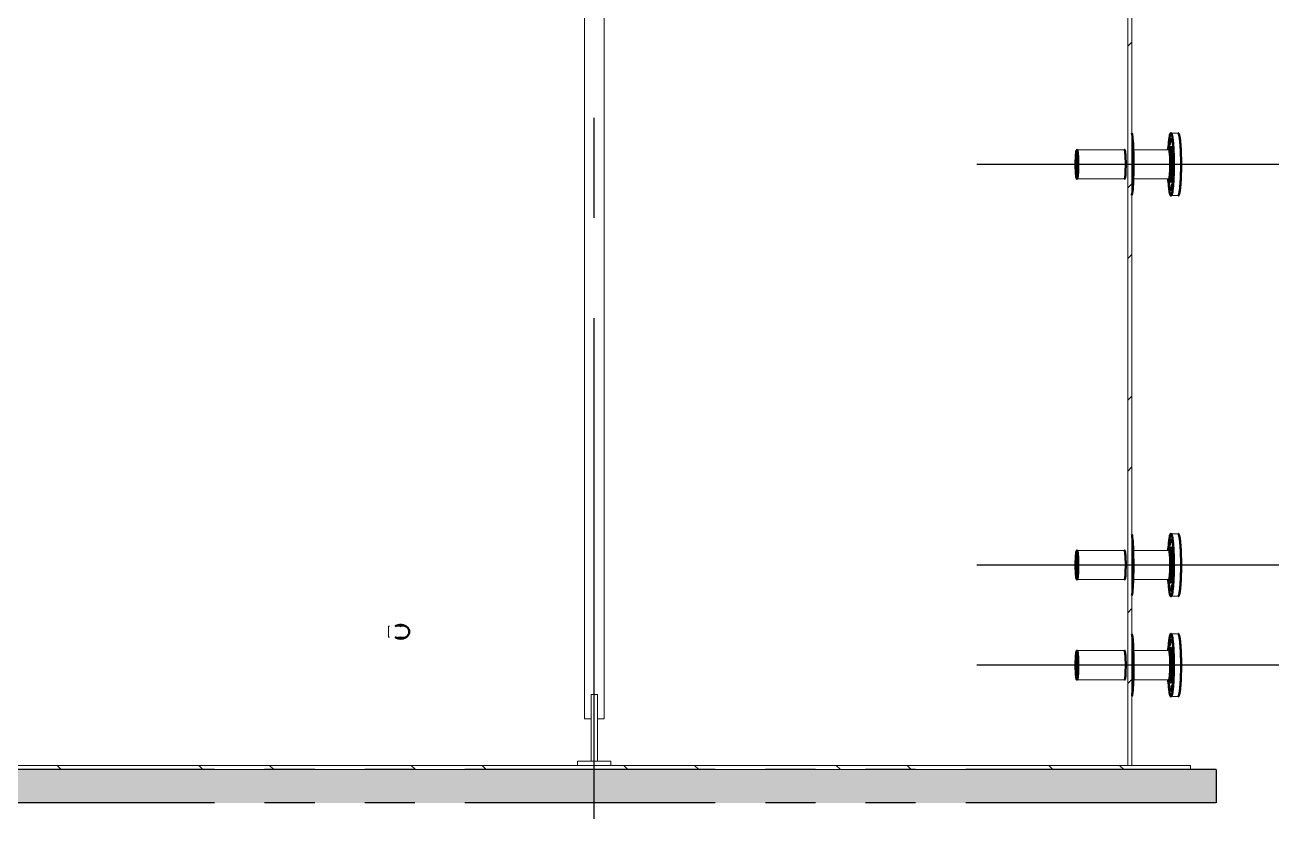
# Model space of a CAD drawing. Header units: inches. Extents: x 0 to 4731, y 0 to 1632.
# Drawn here: x 3932.1 to 4082.3, y 973.7 to 1068.8 of the extents above; entities that cross this region are included whole.
import ezdxf

# ---------------------------------------------------------------- set-up
doc = ezdxf.new("R2010")
doc.units = ezdxf.units.IN
doc.header["$LTSCALE"] = 48
doc.header["$MEASUREMENT"] = 0
doc.linetypes.add('CENTER', pattern=[2, 1.25, -0.25, 0.25, -0.25])
doc.linetypes.add('PHANTOM2', pattern=[1.25, 0.625, -0.125, 0.125, -0.125, 0.125, -0.125])
for name, color, linetype, lineweight in [('AM_0', 7, 'Continuous', 50), ('AM_11', 92, 'PHANTOM2', 25), ('AM_7', 142, 'CENTER', 25), ('Am_8', 1, 'Continuous', 25)]:
    doc.layers.add(name, color=color, linetype=linetype, lineweight=lineweight)

msp = doc.modelspace()

# ---------------------------------------------------------------- hatches: boundary and pattern name
at = {"layer": 'Am_8'}
h = msp.add_hatch(dxfattribs=at)
h.set_pattern_fill('ANSI32', color=256, scale=48, style=0)
h.set_pattern_definition([(45, (3095.74, 106.287), (-12.72792, 12.72792), []), (45, (3104.224, 106.287), (-12.72792, 12.72792), [])])
h.paths.add_polyline_path([(4064.715301, 980.121149), (4064.715301, 1123.621149), (3561.239927, 1123.621149), (3561.239927, 1123.121149), (3560.904505, 1123.121149), (3560.904505, 980.121149), (3561.404901, 980.121149), (3561.404901, 1123.121149), (4064.214905, 1123.121149), (4064.214905, 980.121149)], flags=0)
h = msp.add_hatch(dxfattribs=at)
h.set_pattern_fill('SACNCR', color=256, scale=48, style=0)
h.set_pattern_definition([(45, (3095.739, 106.287), (-3.18198, 3.18198), []), (45, (3098.921, 106.287), (-3.18198, 3.18198), [0, -4.5])])
h.paths.add_polyline_path([(4074.809903, 975.621149), (4074.809903, 979.621149), (3550.809903, 979.621149), (3550.809903, 975.621149)], flags=0)
h = msp.add_hatch(dxfattribs=at)
h.set_pattern_fill('ANSI32', color=256, scale=48, angle=90, style=0)
h.set_pattern_definition([(135, (3095.74, 106.287), (-12.72792, -12.72792), []), (135, (3095.74, 114.772), (-12.72792, -12.72792), [])])
h.paths.add_polyline_path([(3553.899287, 979.621149), (4071.720519, 979.621149), (4071.720519, 980.121149), (3553.899287, 980.121149)], flags=0)

# ---------------------------------------------------------------- linework, layer by layer
at = {"layer": 'AM_0', "lineweight": 18}
for p, q in [((4064.715301, 1123.621149), (4064.715301, 980.121149)), ((3999.122403, 1122.621149), (3999.122403, 985.702079)), ((4001.497403, 985.702079), (4001.497403, 1122.621149)), ((4064.214905, 1123.121149), (4064.214905, 980.121149)), ((4070.268582, 1055.871149), (4069.397252, 1055.871149)), ((4063.832727, 1053.871149), (4058.132203, 1053.871149)), ((4069.180484, 1053.871149), (4064.882421, 1053.871149)), ((4069.397252, 1054.246149), (4069.148301, 1054.246149)), ((4058.132203, 1050.371149), (4063.832727, 1050.371149)), ((4064.882083, 1050.371149), (4069.180484, 1050.371149)), ((4069.148301, 1049.996149), (4069.397252, 1049.996149)), ((4069.397252, 1048.371149), (4070.268582, 1048.371149)), ((4070.268582, 1007.871149), (4069.397252, 1007.871149)), ((4063.832727, 1005.871149), (4058.132203, 1005.871149)), ((4069.180484, 1005.871149), (4064.869349, 1005.871149)), ((4069.397252, 1006.246149), (4069.148301, 1006.246149)), ((4058.132203, 1002.371149), (4063.832727, 1002.371149)), ((4064.869011, 1002.371149), (4069.180484, 1002.371149)), ((4069.148301, 1001.996149), (4069.397252, 1001.996149)), ((4069.397252, 1000.371149), (4070.268582, 1000.371149)), ((3975.769526, 996.778649), (3975.646594, 996.778649)), ((3975.646594, 995.463649), (3975.646594, 996.778649)), ((3977.743177, 996.778649), (3976.763449, 996.778649)), ((3975.646594, 995.463649), (3975.769526, 995.463649)), ((3976.763449, 995.463649), (3977.743478, 995.463649)), ((4070.268582, 995.871149), (4069.397252, 995.871149)), ((4063.832727, 993.871149), (4058.132203, 993.871149)), ((4069.180484, 993.871149), (4064.887472, 993.871149)), ((4069.397252, 994.246149), (4069.148301, 994.246149)), ((4058.132203, 990.371149), (4063.832727, 990.371149)), ((4064.887134, 990.371149), (4069.180484, 990.371149)), ((4069.148301, 989.996149), (4069.397252, 989.996149)), ((4000.684903, 988.621149), (3999.934903, 988.621149)), ((3999.934903, 988.621149), (3999.934903, 980.621149)), ((4000.684903, 988.621149), (4000.684903, 980.621149)), ((4069.397252, 988.371149), (4070.268582, 988.371149)), ((3999.122403, 985.702079), (3999.934903, 985.702079)), ((4000.684903, 985.702079), (4001.497403, 985.702079)), ((4071.720519, 980.121149), (3553.899287, 980.121149)), ((4071.720519, 979.621149), (3553.899287, 979.621149)), ((3998.309903, 980.121149), (3998.309903, 980.621149)), ((4002.309903, 980.621149), (3998.309903, 980.621149)), ((4002.309903, 980.121149), (4002.309903, 980.621149)), ((4064.715301, 980.121149), (4064.214905, 980.121149)), ((4071.720519, 979.621149), (4071.720519, 980.121149))]:
    msp.add_line(p, q, dxfattribs=at)
at = {"layer": 'AM_0', "flags": 128}
for points in [[(4064.715301, 1055.837624), (4064.715519, 1055.836937), (4064.748487, 1055.678029), (4064.778515, 1055.475015), (4064.805473, 1055.229193), (4064.829391, 1054.943497), (4064.85007, 1054.623293), (4064.867528, 1054.271068), (4064.881877, 1053.890668), (4064.893065, 1053.489242), (4064.901149, 1053.070361), (4064.906219, 1052.638207), (4064.908268, 1052.20091), (4064.907307, 1051.762975), (4064.903346, 1051.328173), (4064.896383, 1050.904684), (4064.886334, 1050.496554), (4064.873149, 1050.107572), (4064.856867, 1049.745057), (4064.837353, 1049.412598), (4064.814593, 1049.113205), (4064.78876, 1048.852535), (4064.759821, 1048.63369), (4064.727875, 1048.458013), (4064.715301, 1048.410987)], [(4069.714245, 1053.556212), (4069.705651, 1053.764755), (4069.695909, 1053.967185), (4069.685056, 1054.162746), (4069.673133, 1054.350713), (4069.660184, 1054.530386), (4069.646256, 1054.701096), (4069.631402, 1054.862208), (4069.615677, 1055.013124), (4069.599139, 1055.153281), (4069.581851, 1055.282159), (4069.563875, 1055.399277), (4069.54528, 1055.504201), (4069.526134, 1055.596539), (4069.506509, 1055.675949), (4069.486477, 1055.742135), (4069.466113, 1055.79485), (4069.445493, 1055.833899), (4069.424694, 1055.859136), (4069.403793, 1055.870468), (4069.382867, 1055.867852), (4069.361995, 1055.851298), (4069.341254, 1055.820867), (4069.320721, 1055.776674), (4069.300473, 1055.718882), (4069.280585, 1055.647705), (4069.261131, 1055.56341), (4069.242183, 1055.466309), (4069.223812, 1055.356765), (4069.206087, 1055.235183), (4069.189072, 1055.102017), (4069.172833, 1054.957762), (4069.157427, 1054.802955), (4069.142914, 1054.638171), (4069.129348, 1054.464023), (4069.116778, 1054.28116), (4069.112259, 1054.20932)], [(4069.323909, 1055.036294), (4069.320739, 1055.101127), (4069.316472, 1055.157953), (4069.311272, 1055.204589), (4069.30534, 1055.239243), (4069.298904, 1055.260582), (4069.29221, 1055.267788), (4069.285516, 1055.260582), (4069.27908, 1055.239243), (4069.273148, 1055.204589), (4069.267949, 1055.157953), (4069.263682, 1055.101127), (4069.260511, 1055.036294), (4069.258558, 1054.965947), (4069.257899, 1054.892788), (4069.258558, 1054.819629), (4069.260511, 1054.749282), (4069.263682, 1054.684449), (4069.267949, 1054.627623), (4069.273148, 1054.580987), (4069.27908, 1054.546333), (4069.285516, 1054.524993), (4069.29221, 1054.517788), (4069.298904, 1054.524993), (4069.30534, 1054.546333), (4069.311272, 1054.580987), (4069.316472, 1054.627623), (4069.320739, 1054.684449), (4069.323909, 1054.749282), (4069.325862, 1054.819629), (4069.326521, 1054.892788), (4069.325862, 1054.965947), (4069.323909, 1055.036294)], [(4070.585575, 1053.556212), (4070.57698, 1053.764755), (4070.567239, 1053.967185), (4070.556386, 1054.162746), (4070.544463, 1054.350713), (4070.531513, 1054.530386), (4070.517586, 1054.701096), (4070.502732, 1054.862208), (4070.487007, 1055.013124), (4070.470469, 1055.153281), (4070.45318, 1055.282159), (4070.435205, 1055.399277), (4070.41661, 1055.504201), (4070.397464, 1055.596539), (4070.377839, 1055.675949), (4070.357807, 1055.742135), (4070.337443, 1055.79485), (4070.316823, 1055.833899), (4070.296024, 1055.859136), (4070.275122, 1055.870468), (4070.268582, 1055.871149)], [(4058.292322, 1052.121149), (4058.291677, 1052.278018), (4058.289748, 1052.433624), (4058.286551, 1052.586714), (4058.282112, 1052.736055), (4058.276465, 1052.880446), (4058.269657, 1053.018723), (4058.261742, 1053.149773), (4058.252784, 1053.272542), (4058.242855, 1053.38604), (4058.232035, 1053.489354), (4058.220412, 1053.581652), (4058.208078, 1053.662191), (4058.195134, 1053.730323), (4058.181683, 1053.785498), (4058.167833, 1053.827273), (4058.153697, 1053.855311), (4058.139387, 1053.869387), (4058.12502, 1053.869387), (4058.11071, 1053.855311), (4058.096574, 1053.827273), (4058.082724, 1053.785498), (4058.069273, 1053.730323), (4058.056328, 1053.662191), (4058.043995, 1053.581652), (4058.032371, 1053.489354), (4058.021552, 1053.38604), (4058.011623, 1053.272542), (4058.002665, 1053.149773), (4057.99475, 1053.018723), (4057.987942, 1052.880446), (4057.982295, 1052.736055), (4057.977855, 1052.586714), (4057.974658, 1052.433624), (4057.97273, 1052.278018), (4057.972085, 1052.121149), (4057.97273, 1051.96428), (4057.974658, 1051.808675), (4057.977855, 1051.655585), (4057.982295, 1051.506243), (4057.987942, 1051.361853), (4057.99475, 1051.223576), (4058.002665, 1051.092525), (4058.011623, 1050.969756), (4058.021552, 1050.856258), (4058.032371, 1050.752944), (4058.043995, 1050.660646), (4058.056328, 1050.580107), (4058.069273, 1050.511976), (4058.082724, 1050.4568), (4058.096574, 1050.415025), (4058.11071, 1050.386987), (4058.12502, 1050.372911), (4058.139387, 1050.372911), (4058.153697, 1050.386987), (4058.167833, 1050.415025), (4058.181683, 1050.4568), (4058.195134, 1050.511976), (4058.208078, 1050.580107), (4058.220412, 1050.660646), (4058.232035, 1050.752944), (4058.242855, 1050.856258), (4058.252784, 1050.969756), (4058.261742, 1051.092525), (4058.269657, 1051.223576), (4058.276465, 1051.361853), (4058.282112, 1051.506243), (4058.286551, 1051.655585), (4058.289748, 1051.808675), (4058.291677, 1051.96428), (4058.292322, 1052.121149)], [(4058.272558, 1052.121149), (4058.271923, 1052.266965), (4058.270022, 1052.411461), (4058.266873, 1052.553327), (4058.262505, 1052.691279), (4058.256956, 1052.824069), (4058.250278, 1052.950492), (4058.24253, 1053.069405), (4058.233783, 1053.17973), (4058.224116, 1053.280469), (4058.213617, 1053.370709), (4058.202381, 1053.449632), (4058.190509, 1053.516525), (4058.178109, 1053.570781), (4058.165293, 1053.611908), (4058.152178, 1053.639535), (4058.138882, 1053.653412), (4058.125525, 1053.653412), (4058.112229, 1053.639535), (4058.099113, 1053.611908), (4058.086298, 1053.570781), (4058.073898, 1053.516525), (4058.062026, 1053.449632), (4058.050789, 1053.370709), (4058.04029, 1053.280469), (4058.030624, 1053.17973), (4058.021877, 1053.069405), (4058.014129, 1052.950492), (4058.007451, 1052.824069), (4058.001902, 1052.691279), (4057.997534, 1052.553327), (4057.994385, 1052.411461), (4057.992484, 1052.266965), (4057.991848, 1052.121149), (4057.992484, 1051.975333), (4057.994385, 1051.830838), (4057.997534, 1051.688972), (4058.001902, 1051.551019), (4058.007451, 1051.41823), (4058.014129, 1051.291806), (4058.021877, 1051.172893), (4058.030624, 1051.062568), (4058.04029, 1050.961829), (4058.050789, 1050.87159), (4058.062026, 1050.792666), (4058.073898, 1050.725774), (4058.086298, 1050.671518), (4058.099113, 1050.63039), (4058.112229, 1050.602763), (4058.125525, 1050.588887), (4058.138882, 1050.588887), (4058.152178, 1050.602763), (4058.165293, 1050.63039), (4058.178109, 1050.671518), (4058.190509, 1050.725774), (4058.202381, 1050.792666), (4058.213617, 1050.87159), (4058.224116, 1050.961829), (4058.233783, 1051.062568), (4058.24253, 1051.172893), (4058.250278, 1051.291806), (4058.256956, 1051.41823), (4058.262505, 1051.551019), (4058.266873, 1051.688972), (4058.270022, 1051.830838), (4058.271923, 1051.975333), (4058.272558, 1052.121149)], [(4063.832715, 1053.869677), (4063.834383, 1053.871051), (4063.860173, 1053.84293), (4063.884513, 1053.766285), (4063.906773, 1053.642622), (4063.926494, 1053.47608), (4063.943246, 1053.27079), (4063.956776, 1053.033093), (4063.966826, 1052.769317), (4063.973301, 1052.487264), (4063.975473, 1052.305225), (4063.9762, 1052.121149)], [(4069.32793, 1052.934352), (4069.321361, 1053.08969), (4069.313669, 1053.238747), (4069.304904, 1053.380556), (4069.295124, 1053.514198), (4069.284392, 1053.638805), (4069.272777, 1053.753569), (4069.260355, 1053.857747), (4069.247206, 1053.950662), (4069.233416, 1054.031711), (4069.219074, 1054.100371), (4069.204272, 1054.156194), (4069.189108, 1054.198819), (4069.173679, 1054.22797), (4069.158086, 1054.243457), (4069.142429, 1054.24518), (4069.12681, 1054.233128), (4069.11133, 1054.207379), (4069.096091, 1054.1681), (4069.081189, 1054.115545), (4069.066724, 1054.050057), (4069.052787, 1053.972058), (4069.039469, 1053.882056), (4069.038006, 1053.871149)], [(4069.112259, 1050.032979), (4069.115279, 1049.984575), (4069.127721, 1049.80067), (4069.141166, 1049.625397), (4069.155563, 1049.459408), (4069.17086, 1049.303322), (4069.186999, 1049.157717), (4069.20392, 1049.023137), (4069.22156, 1048.900082), (4069.239854, 1048.78901), (4069.258733, 1048.690333), (4069.278128, 1048.604419), (4069.297966, 1048.531587), (4069.318173, 1048.472109), (4069.338674, 1048.426205), (4069.359393, 1048.394047), (4069.380253, 1048.375754), (4069.401177, 1048.371395), (4069.422085, 1048.380984), (4069.442902, 1048.404487), (4069.463548, 1048.441816), (4069.483948, 1048.492833), (4069.504026, 1048.557348), (4069.523706, 1048.635119), (4069.542915, 1048.72586), (4069.561583, 1048.82923), (4069.57964, 1048.944847), (4069.597018, 1049.07228), (4069.613653, 1049.211055), (4069.629483, 1049.360656), (4069.644449, 1049.520526), (4069.658495, 1049.690071), (4069.67157, 1049.868659), (4069.683624, 1050.055626), (4069.694612, 1050.250278), (4069.704495, 1050.451889), (4069.713235, 1050.65971), (4069.720799, 1050.872968), (4069.727159, 1051.090869), (4069.732293, 1051.312603), (4069.736179, 1051.537344), (4069.738805, 1051.764258), (4069.740161, 1051.992499), (4069.740241, 1052.221218), (4069.739044, 1052.449566), (4069.736577, 1052.676691), (4069.732847, 1052.90175), (4069.727868, 1053.123905), (4069.72166, 1053.34233), (4069.714245, 1053.556212)], [(4069.116118, 1053.871149), (4069.116882, 1053.872807), (4069.131169, 1053.896302), (4069.145591, 1053.905904), (4069.160034, 1053.901537), (4069.174385, 1053.883237), (4069.188532, 1053.851145), (4069.202364, 1053.805515), (4069.215773, 1053.746701), (4069.228654, 1053.675166), (4069.240906, 1053.591468), (4069.252433, 1053.496264), (4069.263146, 1053.390297), (4069.272959, 1053.274397), (4069.281797, 1053.149471), (4069.28959, 1053.016498), (4069.296277, 1052.876517), (4069.301806, 1052.730624), (4069.306134, 1052.579962), (4069.309227, 1052.425708), (4069.31106, 1052.269071), (4069.311619, 1052.111277), (4069.3109, 1051.953559), (4069.308909, 1051.797153), (4069.30566, 1051.643283), (4069.30118, 1051.493153), (4069.295504, 1051.347938), (4069.288675, 1051.208774), (4069.280748, 1051.076751), (4069.271784, 1050.952901), (4069.261854, 1050.838195), (4069.251035, 1050.73353), (4069.239412, 1050.639724), (4069.227076, 1050.557513), (4069.214124, 1050.487539), (4069.200656, 1050.430351), (4069.186779, 1050.386395), (4069.1726, 1050.356016), (4069.158231, 1050.339452), (4069.143785, 1050.336832), (4069.129374, 1050.348176), (4069.116118, 1050.371149)], [(4069.576882, 1052.934352), (4069.570312, 1053.08969), (4069.56262, 1053.238747), (4069.553856, 1053.380556), (4069.544076, 1053.514198), (4069.533343, 1053.638805), (4069.521728, 1053.753569), (4069.509306, 1053.857747), (4069.496157, 1053.950662), (4069.482367, 1054.031711), (4069.468025, 1054.100371), (4069.453224, 1054.156194), (4069.438059, 1054.198819), (4069.42263, 1054.22797), (4069.407037, 1054.243457), (4069.397252, 1054.246149)], [(4069.682546, 1053.412706), (4069.679375, 1053.477538), (4069.675108, 1053.534365), (4069.669909, 1053.581001), (4069.663977, 1053.615654), (4069.65754, 1053.636994), (4069.650847, 1053.6442), (4069.644153, 1053.636994), (4069.637716, 1053.615654), (4069.631784, 1053.581001), (4069.626585, 1053.534365), (4069.622318, 1053.477538), (4069.619147, 1053.412706), (4069.617195, 1053.342358), (4069.616535, 1053.2692), (4069.617195, 1053.196041), (4069.619147, 1053.125693), (4069.622318, 1053.060861), (4069.626585, 1053.004035), (4069.631784, 1052.957398), (4069.637716, 1052.922745), (4069.644153, 1052.901405), (4069.650847, 1052.8942), (4069.65754, 1052.901405), (4069.663977, 1052.922745), (4069.669909, 1052.957398), (4069.675108, 1053.004035), (4069.679375, 1053.060861), (4069.682546, 1053.125693), (4069.684498, 1053.196041), (4069.685158, 1053.2692), (4069.684498, 1053.342358), (4069.682546, 1053.412706)], [(4070.268582, 1048.371149), (4070.272506, 1048.371395), (4070.293415, 1048.380984), (4070.314231, 1048.404487), (4070.334878, 1048.441816), (4070.355278, 1048.492833), (4070.375355, 1048.557348), (4070.395035, 1048.635119), (4070.414245, 1048.72586), (4070.432913, 1048.82923), (4070.45097, 1048.944847), (4070.468348, 1049.07228), (4070.484983, 1049.211055), (4070.500812, 1049.360656), (4070.515778, 1049.520526), (4070.529825, 1049.690071), (4070.542899, 1049.868659), (4070.554953, 1050.055626), (4070.565942, 1050.250278), (4070.575825, 1050.451889), (4070.584564, 1050.65971), (4070.592129, 1050.872968), (4070.598489, 1051.090869), (4070.603622, 1051.312603), (4070.607509, 1051.537344), (4070.610135, 1051.764258), (4070.611491, 1051.992499), (4070.61157, 1052.221218), (4070.610374, 1052.449566), (4070.607907, 1052.676691), (4070.604177, 1052.90175), (4070.599198, 1053.123905), (4070.59299, 1053.34233), (4070.585575, 1053.556212)], [(4063.9762, 1052.121149), (4063.974332, 1051.827403), (4063.968792, 1051.541938), (4063.959609, 1051.273031), (4063.94695, 1051.028029), (4063.930964, 1050.814251), (4063.911967, 1050.63731), (4063.890282, 1050.502773), (4063.866418, 1050.413859), (4063.840915, 1050.373755), (4063.832661, 1050.376612)], [(4069.038006, 1050.371149), (4069.049396, 1050.291637), (4069.063186, 1050.210587), (4069.077528, 1050.141928), (4069.09233, 1050.086105), (4069.107494, 1050.04348), (4069.122923, 1050.014329), (4069.138516, 1049.998842), (4069.154173, 1049.997119), (4069.169792, 1050.009171), (4069.185272, 1050.03492), (4069.200511, 1050.074199), (4069.215413, 1050.126753), (4069.229878, 1050.192242), (4069.243815, 1050.27024), (4069.257133, 1050.360242), (4069.269744, 1050.461665), (4069.281568, 1050.57385), (4069.292528, 1050.696069), (4069.302552, 1050.827531), (4069.311576, 1050.967383), (4069.319541, 1051.114717), (4069.326395, 1051.268578), (4069.332095, 1051.427968), (4069.336602, 1051.591854), (4069.339889, 1051.759173), (4069.341932, 1051.928839), (4069.34272, 1052.099753), (4069.342247, 1052.270805), (4069.340517, 1052.440886), (4069.337539, 1052.608894), (4069.333335, 1052.773739), (4069.32793, 1052.934352)], [(4069.397252, 1049.996149), (4069.403125, 1049.997119), (4069.418744, 1050.009171), (4069.434223, 1050.03492), (4069.449463, 1050.074199), (4069.464364, 1050.126753), (4069.47883, 1050.192242), (4069.492767, 1050.27024), (4069.506084, 1050.360242), (4069.518696, 1050.461665), (4069.530519, 1050.57385), (4069.541479, 1050.696069), (4069.551503, 1050.827531), (4069.560527, 1050.967383), (4069.568492, 1051.114717), (4069.575347, 1051.268578), (4069.581046, 1051.427968), (4069.585554, 1051.591854), (4069.58884, 1051.759173), (4069.590884, 1051.928839), (4069.591672, 1052.099753), (4069.591199, 1052.270805), (4069.589468, 1052.440886), (4069.586491, 1052.608894), (4069.582286, 1052.773739), (4069.576882, 1052.934352)], [(4069.533994, 1049.493017), (4069.530823, 1049.557849), (4069.526556, 1049.614676), (4069.521357, 1049.661312), (4069.515425, 1049.695965), (4069.508988, 1049.717305), (4069.502294, 1049.724511), (4069.495601, 1049.717305), (4069.489164, 1049.695965), (4069.483232, 1049.661312), (4069.478033, 1049.614676), (4069.473766, 1049.557849), (4069.470595, 1049.493017), (4069.468643, 1049.42267), (4069.467983, 1049.349511), (4069.468643, 1049.276352), (4069.470595, 1049.206004), (4069.473766, 1049.141172), (4069.478033, 1049.084346), (4069.483232, 1049.03771), (4069.489164, 1049.003056), (4069.495601, 1048.981716), (4069.502294, 1048.974511), (4069.508988, 1048.981716), (4069.515425, 1049.003056), (4069.521357, 1049.03771), (4069.526556, 1049.084346), (4069.530823, 1049.141172), (4069.533994, 1049.206004), (4069.535946, 1049.276352), (4069.536606, 1049.349511), (4069.535946, 1049.42267), (4069.533994, 1049.493017)], [(4064.715301, 1007.774979), (4064.735415, 1007.678029), (4064.765443, 1007.475015), (4064.792401, 1007.229193), (4064.816319, 1006.943497), (4064.836998, 1006.623293), (4064.854456, 1006.271068), (4064.868805, 1005.890668), (4064.879993, 1005.489242), (4064.888077, 1005.070361), (4064.893147, 1004.638207), (4064.895196, 1004.20091), (4064.894235, 1003.762975), (4064.890275, 1003.328173), (4064.883311, 1002.904684), (4064.873262, 1002.496554), (4064.860077, 1002.107572), (4064.843795, 1001.745057), (4064.824281, 1001.412598), (4064.801521, 1001.113205), (4064.775688, 1000.852535), (4064.74675, 1000.63369), (4064.715301, 1000.460751)], [(4069.714245, 1005.556212), (4069.705651, 1005.764755), (4069.695909, 1005.967185), (4069.685056, 1006.162746), (4069.673133, 1006.350713), (4069.660184, 1006.530386), (4069.646256, 1006.701096), (4069.631402, 1006.862208), (4069.615677, 1007.013124), (4069.599139, 1007.153281), (4069.581851, 1007.282159), (4069.563875, 1007.399277), (4069.54528, 1007.504201), (4069.526134, 1007.596539), (4069.506509, 1007.675949), (4069.486477, 1007.742135), (4069.466113, 1007.79485), (4069.445493, 1007.833899), (4069.424694, 1007.859136), (4069.403793, 1007.870468), (4069.382867, 1007.867852), (4069.361995, 1007.851298), (4069.341254, 1007.820867), (4069.320721, 1007.776674), (4069.300473, 1007.718882), (4069.280585, 1007.647705), (4069.261131, 1007.56341), (4069.242183, 1007.466309), (4069.223812, 1007.356765), (4069.206087, 1007.235183), (4069.189072, 1007.102017), (4069.172833, 1006.957762), (4069.157427, 1006.802955), (4069.142914, 1006.638171), (4069.129348, 1006.464023), (4069.116778, 1006.28116), (4069.112259, 1006.20932)], [(4069.323909, 1007.036294), (4069.320739, 1007.101127), (4069.316472, 1007.157953), (4069.311272, 1007.204589), (4069.30534, 1007.239243), (4069.298904, 1007.260582), (4069.29221, 1007.267788), (4069.285516, 1007.260582), (4069.27908, 1007.239243), (4069.273148, 1007.204589), (4069.267949, 1007.157953), (4069.263682, 1007.101127), (4069.260511, 1007.036294), (4069.258558, 1006.965947), (4069.257899, 1006.892788), (4069.258558, 1006.819629), (4069.260511, 1006.749282), (4069.263682, 1006.684449), (4069.267949, 1006.627623), (4069.273148, 1006.580987), (4069.27908, 1006.546333), (4069.285516, 1006.524993), (4069.29221, 1006.517788), (4069.298904, 1006.524993), (4069.30534, 1006.546333), (4069.311272, 1006.580987), (4069.316472, 1006.627623), (4069.320739, 1006.684449), (4069.323909, 1006.749282), (4069.325862, 1006.819629), (4069.326521, 1006.892788), (4069.325862, 1006.965947), (4069.323909, 1007.036294)], [(4070.585575, 1005.556212), (4070.57698, 1005.764755), (4070.567239, 1005.967185), (4070.556386, 1006.162746), (4070.544463, 1006.350713), (4070.531513, 1006.530386), (4070.517586, 1006.701096), (4070.502732, 1006.862208), (4070.487007, 1007.013124), (4070.470469, 1007.153281), (4070.45318, 1007.282159), (4070.435205, 1007.399277), (4070.41661, 1007.504201), (4070.397464, 1007.596539), (4070.377839, 1007.675949), (4070.357807, 1007.742135), (4070.337443, 1007.79485), (4070.316823, 1007.833899), (4070.296024, 1007.859136), (4070.275122, 1007.870468), (4070.268582, 1007.871149)], [(4058.292322, 1004.121149), (4058.291677, 1004.278018), (4058.289748, 1004.433624), (4058.286551, 1004.586714), (4058.282112, 1004.736055), (4058.276465, 1004.880446), (4058.269657, 1005.018723), (4058.261742, 1005.149773), (4058.252784, 1005.272542), (4058.242855, 1005.38604), (4058.232035, 1005.489354), (4058.220412, 1005.581652), (4058.208078, 1005.662191), (4058.195134, 1005.730323), (4058.181683, 1005.785498), (4058.167833, 1005.827273), (4058.153697, 1005.855311), (4058.139387, 1005.869387), (4058.12502, 1005.869387), (4058.11071, 1005.855311), (4058.096574, 1005.827273), (4058.082724, 1005.785498), (4058.069273, 1005.730323), (4058.056328, 1005.662191), (4058.043995, 1005.581652), (4058.032371, 1005.489354), (4058.021552, 1005.38604), (4058.011623, 1005.272542), (4058.002665, 1005.149773), (4057.99475, 1005.018723), (4057.987942, 1004.880446), (4057.982295, 1004.736055), (4057.977855, 1004.586714), (4057.974658, 1004.433624), (4057.97273, 1004.278018), (4057.972085, 1004.121149), (4057.97273, 1003.96428), (4057.974658, 1003.808675), (4057.977855, 1003.655585), (4057.982295, 1003.506243), (4057.987942, 1003.361853), (4057.99475, 1003.223576), (4058.002665, 1003.092525), (4058.011623, 1002.969756), (4058.021552, 1002.856258), (4058.032371, 1002.752944), (4058.043995, 1002.660646), (4058.056328, 1002.580107), (4058.069273, 1002.511976), (4058.082724, 1002.4568), (4058.096574, 1002.415025), (4058.11071, 1002.386987), (4058.12502, 1002.372911), (4058.139387, 1002.372911), (4058.153697, 1002.386987), (4058.167833, 1002.415025), (4058.181683, 1002.4568), (4058.195134, 1002.511976), (4058.208078, 1002.580107), (4058.220412, 1002.660646), (4058.232035, 1002.752944), (4058.242855, 1002.856258), (4058.252784, 1002.969756), (4058.261742, 1003.092525), (4058.269657, 1003.223576), (4058.276465, 1003.361853), (4058.282112, 1003.506243), (4058.286551, 1003.655585), (4058.289748, 1003.808675), (4058.291677, 1003.96428), (4058.292322, 1004.121149)], [(4058.272558, 1004.121149), (4058.271923, 1004.266965), (4058.270022, 1004.411461), (4058.266873, 1004.553327), (4058.262505, 1004.691279), (4058.256956, 1004.824069), (4058.250278, 1004.950492), (4058.24253, 1005.069405), (4058.233783, 1005.17973), (4058.224116, 1005.280469), (4058.213617, 1005.370709), (4058.202381, 1005.449632), (4058.190509, 1005.516525), (4058.178109, 1005.570781), (4058.165293, 1005.611908), (4058.152178, 1005.639535), (4058.138882, 1005.653412), (4058.125525, 1005.653412), (4058.112229, 1005.639535), (4058.099113, 1005.611908), (4058.086298, 1005.570781), (4058.073898, 1005.516525), (4058.062026, 1005.449632), (4058.050789, 1005.370709), (4058.04029, 1005.280469), (4058.030624, 1005.17973), (4058.021877, 1005.069405), (4058.014129, 1004.950492), (4058.007451, 1004.824069), (4058.001902, 1004.691279), (4057.997534, 1004.553327), (4057.994385, 1004.411461), (4057.992484, 1004.266965), (4057.991848, 1004.121149), (4057.992484, 1003.975333), (4057.994385, 1003.830838), (4057.997534, 1003.688972), (4058.001902, 1003.551019), (4058.007451, 1003.41823), (4058.014129, 1003.291806), (4058.021877, 1003.172893), (4058.030624, 1003.062568), (4058.04029, 1002.961829), (4058.050789, 1002.87159), (4058.062026, 1002.792666), (4058.073898, 1002.725774), (4058.086298, 1002.671518), (4058.099113, 1002.63039), (4058.112229, 1002.602763), (4058.125525, 1002.588887), (4058.138882, 1002.588887), (4058.152178, 1002.602763), (4058.165293, 1002.63039), (4058.178109, 1002.671518), (4058.190509, 1002.725774), (4058.202381, 1002.792666), (4058.213617, 1002.87159), (4058.224116, 1002.961829), (4058.233783, 1003.062568), (4058.24253, 1003.172893), (4058.250278, 1003.291806), (4058.256956, 1003.41823), (4058.262505, 1003.551019), (4058.266873, 1003.688972), (4058.270022, 1003.830838), (4058.271923, 1003.975333), (4058.272558, 1004.121149)], [(4063.832715, 1005.869677), (4063.834383, 1005.871051), (4063.860173, 1005.84293), (4063.884513, 1005.766285), (4063.906773, 1005.642622), (4063.926494, 1005.47608), (4063.943246, 1005.27079), (4063.956776, 1005.033093), (4063.966826, 1004.769317), (4063.973301, 1004.487264), (4063.975473, 1004.305225), (4063.9762, 1004.121149)], [(4069.32793, 1004.934352), (4069.321361, 1005.08969), (4069.313669, 1005.238747), (4069.304904, 1005.380556), (4069.295124, 1005.514198), (4069.284392, 1005.638805), (4069.272777, 1005.753569), (4069.260355, 1005.857747), (4069.247206, 1005.950662), (4069.233416, 1006.031711), (4069.219074, 1006.100371), (4069.204272, 1006.156194), (4069.189108, 1006.198819), (4069.173679, 1006.22797), (4069.158086, 1006.243457), (4069.142429, 1006.24518), (4069.12681, 1006.233128), (4069.11133, 1006.207379), (4069.096091, 1006.1681), (4069.081189, 1006.115545), (4069.066724, 1006.050057), (4069.052787, 1005.972058), (4069.039469, 1005.882056), (4069.038006, 1005.871149)], [(4069.112259, 1002.032979), (4069.115279, 1001.984575), (4069.127721, 1001.80067), (4069.141166, 1001.625397), (4069.155563, 1001.459408), (4069.17086, 1001.303322), (4069.186999, 1001.157717), (4069.20392, 1001.023137), (4069.22156, 1000.900082), (4069.239854, 1000.78901), (4069.258733, 1000.690333), (4069.278128, 1000.604419), (4069.297966, 1000.531587), (4069.318173, 1000.472109), (4069.338674, 1000.426205), (4069.359393, 1000.394047), (4069.380253, 1000.375754), (4069.401177, 1000.371395), (4069.422085, 1000.380984), (4069.442902, 1000.404487), (4069.463548, 1000.441816), (4069.483948, 1000.492833), (4069.504026, 1000.557348), (4069.523706, 1000.635119), (4069.542915, 1000.72586), (4069.561583, 1000.82923), (4069.57964, 1000.944847), (4069.597018, 1001.07228), (4069.613653, 1001.211055), (4069.629483, 1001.360656), (4069.644449, 1001.520526), (4069.658495, 1001.690071), (4069.67157, 1001.868659), (4069.683624, 1002.055626), (4069.694612, 1002.250278), (4069.704495, 1002.451889), (4069.713235, 1002.65971), (4069.720799, 1002.872968), (4069.727159, 1003.090869), (4069.732293, 1003.312603), (4069.736179, 1003.537344), (4069.738805, 1003.764258), (4069.740161, 1003.992499), (4069.740241, 1004.221218), (4069.739044, 1004.449566), (4069.736577, 1004.676691), (4069.732847, 1004.90175), (4069.727868, 1005.123905), (4069.72166, 1005.34233), (4069.714245, 1005.556212)], [(4069.116118, 1005.871149), (4069.116882, 1005.872807), (4069.131169, 1005.896302), (4069.145591, 1005.905904), (4069.160034, 1005.901537), (4069.174385, 1005.883237), (4069.188532, 1005.851145), (4069.202364, 1005.805515), (4069.215773, 1005.746701), (4069.228654, 1005.675166), (4069.240906, 1005.591468), (4069.252433, 1005.496264), (4069.263146, 1005.390297), (4069.272959, 1005.274397), (4069.281797, 1005.149471), (4069.28959, 1005.016498), (4069.296277, 1004.876517), (4069.301806, 1004.730624), (4069.306134, 1004.579962), (4069.309227, 1004.425708), (4069.31106, 1004.269071), (4069.311619, 1004.111277), (4069.3109, 1003.953559), (4069.308909, 1003.797153), (4069.30566, 1003.643283), (4069.30118, 1003.493153), (4069.295504, 1003.347938), (4069.288675, 1003.208774), (4069.280748, 1003.076751), (4069.271784, 1002.952901), (4069.261854, 1002.838195), (4069.251035, 1002.73353), (4069.239412, 1002.639724), (4069.227076, 1002.557513), (4069.214124, 1002.487539), (4069.200656, 1002.430351), (4069.186779, 1002.386395), (4069.1726, 1002.356016), (4069.158231, 1002.339452), (4069.143785, 1002.336832), (4069.129374, 1002.348176), (4069.116118, 1002.371149)], [(4069.576882, 1004.934352), (4069.570312, 1005.08969), (4069.56262, 1005.238747), (4069.553856, 1005.380556), (4069.544076, 1005.514198), (4069.533343, 1005.638805), (4069.521728, 1005.753569), (4069.509306, 1005.857747), (4069.496157, 1005.950662), (4069.482367, 1006.031711), (4069.468025, 1006.100371), (4069.453224, 1006.156194), (4069.438059, 1006.198819), (4069.42263, 1006.22797), (4069.407037, 1006.243457), (4069.397252, 1006.246149)], [(4069.682546, 1005.412706), (4069.679375, 1005.477538), (4069.675108, 1005.534365), (4069.669909, 1005.581001), (4069.663977, 1005.615654), (4069.65754, 1005.636994), (4069.650847, 1005.6442), (4069.644153, 1005.636994), (4069.637716, 1005.615654), (4069.631784, 1005.581001), (4069.626585, 1005.534365), (4069.622318, 1005.477538), (4069.619147, 1005.412706), (4069.617195, 1005.342358), (4069.616535, 1005.2692), (4069.617195, 1005.196041), (4069.619147, 1005.125693), (4069.622318, 1005.060861), (4069.626585, 1005.004035), (4069.631784, 1004.957398), (4069.637716, 1004.922745), (4069.644153, 1004.901405), (4069.650847, 1004.8942), (4069.65754, 1004.901405), (4069.663977, 1004.922745), (4069.669909, 1004.957398), (4069.675108, 1005.004035), (4069.679375, 1005.060861), (4069.682546, 1005.125693), (4069.684498, 1005.196041), (4069.685158, 1005.2692), (4069.684498, 1005.342358), (4069.682546, 1005.412706)], [(4070.268582, 1000.371149), (4070.272506, 1000.371395), (4070.293415, 1000.380984), (4070.314231, 1000.404487), (4070.334878, 1000.441816), (4070.355278, 1000.492833), (4070.375355, 1000.557348), (4070.395035, 1000.635119), (4070.414245, 1000.72586), (4070.432913, 1000.82923), (4070.45097, 1000.944847), (4070.468348, 1001.07228), (4070.484983, 1001.211055), (4070.500812, 1001.360656), (4070.515778, 1001.520526), (4070.529825, 1001.690071), (4070.542899, 1001.868659), (4070.554953, 1002.055626), (4070.565942, 1002.250278), (4070.575825, 1002.451889), (4070.584564, 1002.65971), (4070.592129, 1002.872968), (4070.598489, 1003.090869), (4070.603622, 1003.312603), (4070.607509, 1003.537344), (4070.610135, 1003.764258), (4070.611491, 1003.992499), (4070.61157, 1004.221218), (4070.610374, 1004.449566), (4070.607907, 1004.676691), (4070.604177, 1004.90175), (4070.599198, 1005.123905), (4070.59299, 1005.34233), (4070.585575, 1005.556212)], [(4063.9762, 1004.121149), (4063.974332, 1003.827403), (4063.968792, 1003.541938), (4063.959609, 1003.273031), (4063.94695, 1003.028029), (4063.930964, 1002.814251), (4063.911967, 1002.63731), (4063.890282, 1002.502773), (4063.866418, 1002.413859), (4063.840915, 1002.373755), (4063.832661, 1002.376612)], [(4069.038006, 1002.371149), (4069.049396, 1002.291637), (4069.063186, 1002.210587), (4069.077528, 1002.141928), (4069.09233, 1002.086105), (4069.107494, 1002.04348), (4069.122923, 1002.014329), (4069.138516, 1001.998842), (4069.154173, 1001.997119), (4069.169792, 1002.009171), (4069.185272, 1002.03492), (4069.200511, 1002.074199), (4069.215413, 1002.126753), (4069.229878, 1002.192242), (4069.243815, 1002.27024), (4069.257133, 1002.360242), (4069.269744, 1002.461665), (4069.281568, 1002.57385), (4069.292528, 1002.696069), (4069.302552, 1002.827531), (4069.311576, 1002.967383), (4069.319541, 1003.114717), (4069.326395, 1003.268578), (4069.332095, 1003.427968), (4069.336602, 1003.591854), (4069.339889, 1003.759173), (4069.341932, 1003.928839), (4069.34272, 1004.099753), (4069.342247, 1004.270805), (4069.340517, 1004.440886), (4069.337539, 1004.608894), (4069.333335, 1004.773739), (4069.32793, 1004.934352)], [(4069.397252, 1001.996149), (4069.403125, 1001.997119), (4069.418744, 1002.009171), (4069.434223, 1002.03492), (4069.449463, 1002.074199), (4069.464364, 1002.126753), (4069.47883, 1002.192242), (4069.492767, 1002.27024), (4069.506084, 1002.360242), (4069.518696, 1002.461665), (4069.530519, 1002.57385), (4069.541479, 1002.696069), (4069.551503, 1002.827531), (4069.560527, 1002.967383), (4069.568492, 1003.114717), (4069.575347, 1003.268578), (4069.581046, 1003.427968), (4069.585554, 1003.591854), (4069.58884, 1003.759173), (4069.590884, 1003.928839), (4069.591672, 1004.099753), (4069.591199, 1004.270805), (4069.589468, 1004.440886), (4069.586491, 1004.608894), (4069.582286, 1004.773739), (4069.576882, 1004.934352)], [(4069.533994, 1001.493017), (4069.530823, 1001.557849), (4069.526556, 1001.614676), (4069.521357, 1001.661312), (4069.515425, 1001.695965), (4069.508988, 1001.717305), (4069.502294, 1001.724511), (4069.495601, 1001.717305), (4069.489164, 1001.695965), (4069.483232, 1001.661312), (4069.478033, 1001.614676), (4069.473766, 1001.557849), (4069.470595, 1001.493017), (4069.468643, 1001.42267), (4069.467983, 1001.349511), (4069.468643, 1001.276352), (4069.470595, 1001.206004), (4069.473766, 1001.141172), (4069.478033, 1001.084346), (4069.483232, 1001.03771), (4069.489164, 1001.003056), (4069.495601, 1000.981716), (4069.502294, 1000.974511), (4069.508988, 1000.981716), (4069.515425, 1001.003056), (4069.521357, 1001.03771), (4069.526556, 1001.084346), (4069.530823, 1001.141172), (4069.533994, 1001.206004), (4069.535946, 1001.276352), (4069.536606, 1001.349511), (4069.535946, 1001.42267), (4069.533994, 1001.493017)], [(3976.445734, 995.490216), (3976.451951, 995.485319), (3976.620632, 995.393223), (3976.801657, 995.330902), (3976.992354, 995.297327), (3977.185672, 995.292937), (3977.405711, 995.324167), (3977.616804, 995.394911), (3977.76275, 995.474107), (3977.894424, 995.576501), (3977.985192, 995.674995), (3978.059349, 995.787378), (3978.112914, 995.913168), (3978.141673, 996.047339), (3978.144255, 996.163924), (3978.127017, 996.279167), (3978.093399, 996.383047), (3978.044902, 996.480411), (3977.977605, 996.57685), (3977.897897, 996.662547), (3977.764341, 996.767152), (3977.615955, 996.847766), (3977.418639, 996.915043), (3977.213115, 996.947615), (3977.003301, 996.94599), (3976.796298, 996.910005), (3976.585499, 996.832914), (3976.447877, 996.748193)], [(3977.380634, 996.921066), (3977.188417, 996.864648), (3977.023007, 996.778649)], [(4064.715301, 995.853552), (4064.72057, 995.836937), (4064.753538, 995.678029), (4064.783566, 995.475015), (4064.810524, 995.229193), (4064.834442, 994.943497), (4064.855121, 994.623293), (4064.872579, 994.271068), (4064.886928, 993.890668), (4064.898116, 993.489242), (4064.9062, 993.070361), (4064.91127, 992.638207), (4064.913319, 992.20091), (4064.912358, 991.762975), (4064.908397, 991.328173), (4064.901434, 990.904684), (4064.891385, 990.496554), (4064.8782, 990.107572), (4064.861918, 989.745057), (4064.842404, 989.412598), (4064.819643, 989.113205), (4064.793811, 988.852535), (4064.764872, 988.63369), (4064.732926, 988.458013), (4064.715301, 988.392097)], [(4069.714245, 993.556212), (4069.705651, 993.764755), (4069.695909, 993.967185), (4069.685056, 994.162746), (4069.673133, 994.350713), (4069.660184, 994.530386), (4069.646256, 994.701096), (4069.631402, 994.862208), (4069.615677, 995.013124), (4069.599139, 995.153281), (4069.581851, 995.282159), (4069.563875, 995.399277), (4069.54528, 995.504201), (4069.526134, 995.596539), (4069.506509, 995.675949), (4069.486477, 995.742135), (4069.466113, 995.79485), (4069.445493, 995.833899), (4069.424694, 995.859136), (4069.403793, 995.870468), (4069.382867, 995.867852), (4069.361995, 995.851298), (4069.341254, 995.820867), (4069.320721, 995.776674), (4069.300473, 995.718882), (4069.280585, 995.647705), (4069.261131, 995.56341), (4069.242183, 995.466309), (4069.223812, 995.356765), (4069.206087, 995.235183), (4069.189072, 995.102017), (4069.172833, 994.957762), (4069.157427, 994.802955), (4069.142914, 994.638171), (4069.129348, 994.464023), (4069.116778, 994.28116), (4069.112259, 994.20932)], [(4069.323909, 995.036294), (4069.320739, 995.101127), (4069.316472, 995.157953), (4069.311272, 995.204589), (4069.30534, 995.239243), (4069.298904, 995.260582), (4069.29221, 995.267788), (4069.285516, 995.260582), (4069.27908, 995.239243), (4069.273148, 995.204589), (4069.267949, 995.157953), (4069.263682, 995.101127), (4069.260511, 995.036294), (4069.258558, 994.965947), (4069.257899, 994.892788), (4069.258558, 994.819629), (4069.260511, 994.749282), (4069.263682, 994.684449), (4069.267949, 994.627623), (4069.273148, 994.580987), (4069.27908, 994.546333), (4069.285516, 994.524993), (4069.29221, 994.517788), (4069.298904, 994.524993), (4069.30534, 994.546333), (4069.311272, 994.580987), (4069.316472, 994.627623), (4069.320739, 994.684449), (4069.323909, 994.749282), (4069.325862, 994.819629), (4069.326521, 994.892788), (4069.325862, 994.965947), (4069.323909, 995.036294)], [(4070.585575, 993.556212), (4070.57698, 993.764755), (4070.567239, 993.967185), (4070.556386, 994.162746), (4070.544463, 994.350713), (4070.531513, 994.530386), (4070.517586, 994.701096), (4070.502732, 994.862208), (4070.487007, 995.013124), (4070.470469, 995.153281), (4070.45318, 995.282159), (4070.435205, 995.399277), (4070.41661, 995.504201), (4070.397464, 995.596539), (4070.377839, 995.675949), (4070.357807, 995.742135), (4070.337443, 995.79485), (4070.316823, 995.833899), (4070.296024, 995.859136), (4070.275122, 995.870468), (4070.268582, 995.871149)], [(4058.292322, 992.121149), (4058.291677, 992.278018), (4058.289748, 992.433624), (4058.286551, 992.586714), (4058.282112, 992.736055), (4058.276465, 992.880446), (4058.269657, 993.018723), (4058.261742, 993.149773), (4058.252784, 993.272542), (4058.242855, 993.38604), (4058.232035, 993.489354), (4058.220412, 993.581652), (4058.208078, 993.662191), (4058.195134, 993.730323), (4058.181683, 993.785498), (4058.167833, 993.827273), (4058.153697, 993.855311), (4058.139387, 993.869387), (4058.12502, 993.869387), (4058.11071, 993.855311), (4058.096574, 993.827273), (4058.082724, 993.785498), (4058.069273, 993.730323), (4058.056328, 993.662191), (4058.043995, 993.581652), (4058.032371, 993.489354), (4058.021552, 993.38604), (4058.011623, 993.272542), (4058.002665, 993.149773), (4057.99475, 993.018723), (4057.987942, 992.880446), (4057.982295, 992.736055), (4057.977855, 992.586714), (4057.974658, 992.433624), (4057.97273, 992.278018), (4057.972085, 992.121149), (4057.97273, 991.96428), (4057.974658, 991.808675), (4057.977855, 991.655585), (4057.982295, 991.506243), (4057.987942, 991.361853), (4057.99475, 991.223576), (4058.002665, 991.092525), (4058.011623, 990.969756), (4058.021552, 990.856258), (4058.032371, 990.752944), (4058.043995, 990.660646), (4058.056328, 990.580107), (4058.069273, 990.511976), (4058.082724, 990.4568), (4058.096574, 990.415025), (4058.11071, 990.386987), (4058.12502, 990.372911), (4058.139387, 990.372911), (4058.153697, 990.386987), (4058.167833, 990.415025), (4058.181683, 990.4568), (4058.195134, 990.511976), (4058.208078, 990.580107), (4058.220412, 990.660646), (4058.232035, 990.752944), (4058.242855, 990.856258), (4058.252784, 990.969756), (4058.261742, 991.092525), (4058.269657, 991.223576), (4058.276465, 991.361853), (4058.282112, 991.506243), (4058.286551, 991.655585), (4058.289748, 991.808675), (4058.291677, 991.96428), (4058.292322, 992.121149)], [(4058.272558, 992.121149), (4058.271923, 992.266965), (4058.270022, 992.411461), (4058.266873, 992.553327), (4058.262505, 992.691279), (4058.256956, 992.824069), (4058.250278, 992.950492), (4058.24253, 993.069405), (4058.233783, 993.17973), (4058.224116, 993.280469), (4058.213617, 993.370709), (4058.202381, 993.449632), (4058.190509, 993.516525), (4058.178109, 993.570781), (4058.165293, 993.611908), (4058.152178, 993.639535), (4058.138882, 993.653412), (4058.125525, 993.653412), (4058.112229, 993.639535), (4058.099113, 993.611908), (4058.086298, 993.570781), (4058.073898, 993.516525), (4058.062026, 993.449632), (4058.050789, 993.370709), (4058.04029, 993.280469), (4058.030624, 993.17973), (4058.021877, 993.069405), (4058.014129, 992.950492), (4058.007451, 992.824069), (4058.001902, 992.691279), (4057.997534, 992.553327), (4057.994385, 992.411461), (4057.992484, 992.266965), (4057.991848, 992.121149), (4057.992484, 991.975333), (4057.994385, 991.830838), (4057.997534, 991.688972), (4058.001902, 991.551019), (4058.007451, 991.41823), (4058.014129, 991.291806), (4058.021877, 991.172893), (4058.030624, 991.062568), (4058.04029, 990.961829), (4058.050789, 990.87159), (4058.062026, 990.792666), (4058.073898, 990.725774), (4058.086298, 990.671518), (4058.099113, 990.63039), (4058.112229, 990.602763), (4058.125525, 990.588887), (4058.138882, 990.588887), (4058.152178, 990.602763), (4058.165293, 990.63039), (4058.178109, 990.671518), (4058.190509, 990.725774), (4058.202381, 990.792666), (4058.213617, 990.87159), (4058.224116, 990.961829), (4058.233783, 991.062568), (4058.24253, 991.172893), (4058.250278, 991.291806), (4058.256956, 991.41823), (4058.262505, 991.551019), (4058.266873, 991.688972), (4058.270022, 991.830838), (4058.271923, 991.975333), (4058.272558, 992.121149)], [(4063.832715, 993.869677), (4063.834383, 993.871051), (4063.860173, 993.84293), (4063.884513, 993.766285), (4063.906773, 993.642622), (4063.926494, 993.47608), (4063.943246, 993.27079), (4063.956776, 993.033093), (4063.966826, 992.769317), (4063.973301, 992.487264), (4063.975473, 992.305225), (4063.9762, 992.121149)], [(4069.32793, 992.934352), (4069.321361, 993.08969), (4069.313669, 993.238747), (4069.304904, 993.380556), (4069.295124, 993.514198), (4069.284392, 993.638805), (4069.272777, 993.753569), (4069.260355, 993.857747), (4069.247206, 993.950662), (4069.233416, 994.031711), (4069.219074, 994.100371), (4069.204272, 994.156194), (4069.189108, 994.198819), (4069.173679, 994.22797), (4069.158086, 994.243457), (4069.142429, 994.24518), (4069.12681, 994.233128), (4069.11133, 994.207379), (4069.096091, 994.1681), (4069.081189, 994.115545), (4069.066724, 994.050057), (4069.052787, 993.972058), (4069.039469, 993.882056), (4069.038006, 993.871149)], [(4069.038006, 990.371149), (4069.049396, 990.291637), (4069.063186, 990.210587), (4069.077528, 990.141928), (4069.09233, 990.086105), (4069.107494, 990.04348), (4069.122923, 990.014329), (4069.138516, 989.998842), (4069.154173, 989.997119), (4069.169792, 990.009171), (4069.185272, 990.03492), (4069.200511, 990.074199), (4069.215413, 990.126753), (4069.229878, 990.192242), (4069.243815, 990.27024), (4069.257133, 990.360242), (4069.269744, 990.461665), (4069.281568, 990.57385), (4069.292528, 990.696069), (4069.302552, 990.827531), (4069.311576, 990.967383), (4069.319541, 991.114717), (4069.326395, 991.268578), (4069.332095, 991.427968), (4069.336602, 991.591854), (4069.339889, 991.759173), (4069.341932, 991.928839), (4069.34272, 992.099753), (4069.342247, 992.270805), (4069.340517, 992.440886), (4069.337539, 992.608894), (4069.333335, 992.773739), (4069.32793, 992.934352)], [(4069.112259, 990.032979), (4069.115279, 989.984575), (4069.127721, 989.80067), (4069.141166, 989.625397), (4069.155563, 989.459408), (4069.17086, 989.303322), (4069.186999, 989.157717), (4069.20392, 989.023137), (4069.22156, 988.900082), (4069.239854, 988.78901), (4069.258733, 988.690333), (4069.278128, 988.604419), (4069.297966, 988.531587), (4069.318173, 988.472109), (4069.338674, 988.426205), (4069.359393, 988.394047), (4069.380253, 988.375754), (4069.401177, 988.371395), (4069.422085, 988.380984), (4069.442902, 988.404487), (4069.463548, 988.441816), (4069.483948, 988.492833), (4069.504026, 988.557348), (4069.523706, 988.635119), (4069.542915, 988.72586), (4069.561583, 988.82923), (4069.57964, 988.944847), (4069.597018, 989.07228), (4069.613653, 989.211055), (4069.629483, 989.360656), (4069.644449, 989.520526), (4069.658495, 989.690071), (4069.67157, 989.868659), (4069.683624, 990.055626), (4069.694612, 990.250278), (4069.704495, 990.451889), (4069.713235, 990.65971), (4069.720799, 990.872968), (4069.727159, 991.090869), (4069.732293, 991.312603), (4069.736179, 991.537344), (4069.738805, 991.764258), (4069.740161, 991.992499), (4069.740241, 992.221218), (4069.739044, 992.449566), (4069.736577, 992.676691), (4069.732847, 992.90175), (4069.727868, 993.123905), (4069.72166, 993.34233), (4069.714245, 993.556212)], [(4069.116118, 993.871149), (4069.116882, 993.872807), (4069.131169, 993.896302), (4069.145591, 993.905904), (4069.160034, 993.901537), (4069.174385, 993.883237), (4069.188532, 993.851145), (4069.202364, 993.805515), (4069.215773, 993.746701), (4069.228654, 993.675166), (4069.240906, 993.591468), (4069.252433, 993.496264), (4069.263146, 993.390297), (4069.272959, 993.274397), (4069.281797, 993.149471), (4069.28959, 993.016498), (4069.296277, 992.876517), (4069.301806, 992.730624), (4069.306134, 992.579962), (4069.309227, 992.425708), (4069.31106, 992.269071), (4069.311619, 992.111277), (4069.3109, 991.953559), (4069.308909, 991.797153), (4069.30566, 991.643283), (4069.30118, 991.493153), (4069.295504, 991.347938), (4069.288675, 991.208774), (4069.280748, 991.076751), (4069.271784, 990.952901), (4069.261854, 990.838195), (4069.251035, 990.73353), (4069.239412, 990.639724), (4069.227076, 990.557513), (4069.214124, 990.487539), (4069.200656, 990.430351), (4069.186779, 990.386395), (4069.1726, 990.356016), (4069.158231, 990.339452), (4069.143785, 990.336832), (4069.129374, 990.348176), (4069.116118, 990.371149)], [(4069.576882, 992.934352), (4069.570312, 993.08969), (4069.56262, 993.238747), (4069.553856, 993.380556), (4069.544076, 993.514198), (4069.533343, 993.638805), (4069.521728, 993.753569), (4069.509306, 993.857747), (4069.496157, 993.950662), (4069.482367, 994.031711), (4069.468025, 994.100371), (4069.453224, 994.156194), (4069.438059, 994.198819), (4069.42263, 994.22797), (4069.407037, 994.243457), (4069.397252, 994.246149)], [(4069.397252, 989.996149), (4069.403125, 989.997119), (4069.418744, 990.009171), (4069.434223, 990.03492), (4069.449463, 990.074199), (4069.464364, 990.126753), (4069.47883, 990.192242), (4069.492767, 990.27024), (4069.506084, 990.360242), (4069.518696, 990.461665), (4069.530519, 990.57385), (4069.541479, 990.696069), (4069.551503, 990.827531), (4069.560527, 990.967383), (4069.568492, 991.114717), (4069.575347, 991.268578), (4069.581046, 991.427968), (4069.585554, 991.591854), (4069.58884, 991.759173), (4069.590884, 991.928839), (4069.591672, 992.099753), (4069.591199, 992.270805), (4069.589468, 992.440886), (4069.586491, 992.608894), (4069.582286, 992.773739), (4069.576882, 992.934352)], [(4069.682546, 993.412706), (4069.679375, 993.477538), (4069.675108, 993.534365), (4069.669909, 993.581001), (4069.663977, 993.615654), (4069.65754, 993.636994), (4069.650847, 993.6442), (4069.644153, 993.636994), (4069.637716, 993.615654), (4069.631784, 993.581001), (4069.626585, 993.534365), (4069.622318, 993.477538), (4069.619147, 993.412706), (4069.617195, 993.342358), (4069.616535, 993.2692), (4069.617195, 993.196041), (4069.619147, 993.125693), (4069.622318, 993.060861), (4069.626585, 993.004035), (4069.631784, 992.957398), (4069.637716, 992.922745), (4069.644153, 992.901405), (4069.650847, 992.8942), (4069.65754, 992.901405), (4069.663977, 992.922745), (4069.669909, 992.957398), (4069.675108, 993.004035), (4069.679375, 993.060861), (4069.682546, 993.125693), (4069.684498, 993.196041), (4069.685158, 993.2692), (4069.684498, 993.342358), (4069.682546, 993.412706)], [(4070.268582, 988.371149), (4070.272506, 988.371395), (4070.293415, 988.380984), (4070.314231, 988.404487), (4070.334878, 988.441816), (4070.355278, 988.492833), (4070.375355, 988.557348), (4070.395035, 988.635119), (4070.414245, 988.72586), (4070.432913, 988.82923), (4070.45097, 988.944847), (4070.468348, 989.07228), (4070.484983, 989.211055), (4070.500812, 989.360656), (4070.515778, 989.520526), (4070.529825, 989.690071), (4070.542899, 989.868659), (4070.554953, 990.055626), (4070.565942, 990.250278), (4070.575825, 990.451889), (4070.584564, 990.65971), (4070.592129, 990.872968), (4070.598489, 991.090869), (4070.603622, 991.312603), (4070.607509, 991.537344), (4070.610135, 991.764258), (4070.611491, 991.992499), (4070.61157, 992.221218), (4070.610374, 992.449566), (4070.607907, 992.676691), (4070.604177, 992.90175), (4070.599198, 993.123905), (4070.59299, 993.34233), (4070.585575, 993.556212)], [(4063.9762, 992.121149), (4063.974332, 991.827403), (4063.968792, 991.541938), (4063.959609, 991.273031), (4063.94695, 991.028029), (4063.930964, 990.814251), (4063.911967, 990.63731), (4063.890282, 990.502773), (4063.866418, 990.413859), (4063.840915, 990.373755), (4063.832661, 990.376612)], [(4069.533994, 989.493017), (4069.530823, 989.557849), (4069.526556, 989.614676), (4069.521357, 989.661312), (4069.515425, 989.695965), (4069.508988, 989.717305), (4069.502294, 989.724511), (4069.495601, 989.717305), (4069.489164, 989.695965), (4069.483232, 989.661312), (4069.478033, 989.614676), (4069.473766, 989.557849), (4069.470595, 989.493017), (4069.468643, 989.42267), (4069.467983, 989.349511), (4069.468643, 989.276352), (4069.470595, 989.206004), (4069.473766, 989.141172), (4069.478033, 989.084346), (4069.483232, 989.03771), (4069.489164, 989.003056), (4069.495601, 988.981716), (4069.502294, 988.974511), (4069.508988, 988.981716), (4069.515425, 989.003056), (4069.521357, 989.03771), (4069.526556, 989.084346), (4069.530823, 989.141172), (4069.533994, 989.206004), (4069.535946, 989.276352), (4069.536606, 989.349511), (4069.535946, 989.42267), (4069.533994, 989.493017)]]:
    msp.add_lwpolyline(points, dxfattribs=at)
at = {"layer": 'AM_0'}
msp.add_arc((3977.528077, 996.218998), 0.908934, 236.20444814, 260.97898791, dxfattribs=at)
at = {"layer": 'AM_11'}
for p, q in [((4074.809903, 979.621149), (3550.809903, 979.621149)), ((4074.809903, 979.621149), (4074.809903, 975.621149)), ((4074.809903, 975.621149), (3550.809903, 975.621149))]:
    msp.add_line(p, q, dxfattribs=at)
at = {"layer": 'AM_7'}
for p, q in [((4000.309903, 973.702079), (4000.309903, 1134.621149)), ((4082.33082, 1052.121149), (4046.132203, 1052.121149)), ((4082.33082, 1004.121149), (4046.132203, 1004.121149)), ((4082.33082, 992.121149), (4046.132203, 992.121149))]:
    msp.add_line(p, q, dxfattribs=at)

doc.saveas('drawing.dxf')
